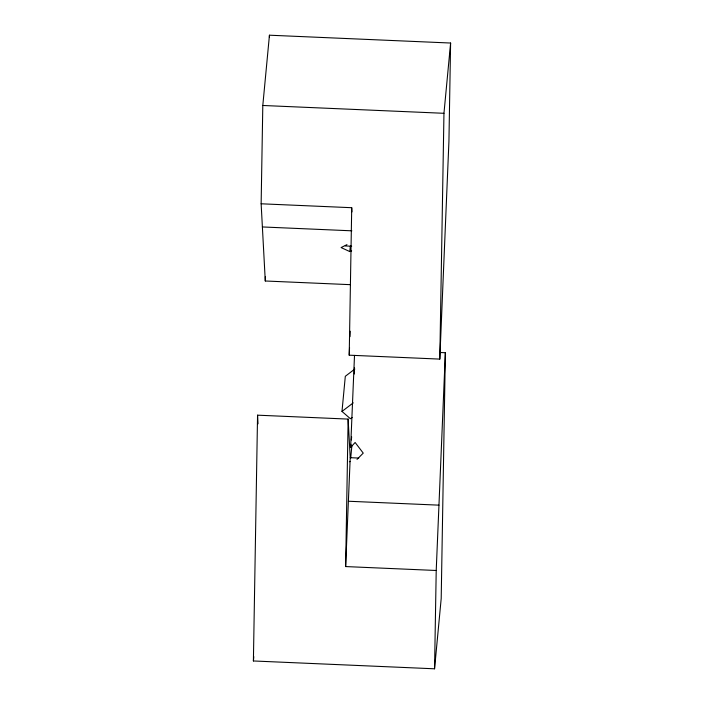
<?xml version="1.0" encoding="UTF-8"?>
<svg xmlns="http://www.w3.org/2000/svg" width="704" height="704" viewBox="0 0 704 704"><rect width="100%" height="100%" fill="white"/><g stroke="black" fill="none" stroke-linecap="round" stroke-linejoin="round"><path stroke-width="1.06" d="M253.396 660.968L257.558 415.175L348.137 419.091L350.214 457.688L345.638 566.57L436.216 570.486L434.553 668.8L253.396 660.968L253.81 656.647M261.14 203.79L262.803 105.477L269.447 35.2L450.604 43.032L448.932 141.346L439.798 359.102L349.219 355.186L351.718 207.706L261.14 203.79L265.285 280.993L350.407 284.671M265.285 280.993L265.364 276.602M269.412 37.391L269.447 35.2M345.638 566.57L348.137 419.091M354.358 374L354.464 367.426M439.798 359.102L443.96 113.3L450.604 43.032M439.903 352.493L445.359 352.73L441.197 598.523L434.553 668.8M349.219 355.186L349.536 347.565M349.994 336.67L350.222 331.232M357.016 459.378L363.238 453.112L355.124 442.482L350.645 447.427L354.508 355.388M436.216 570.486L445.359 352.73M346.984 244.622L341.079 247.57L349.809 251.583L350.319 246.198M352.15 417.428L350.416 418.748L341.994 411.426L345.312 376.288L354.834 369.046M350.645 447.427L350.944 444.242M351.34 440L351.648 436.814M350.706 458.146L351.912 445.421M341.994 411.426L353.25 402.864M349.809 251.583L351.639 250.87M349.36 461.736L350.143 461.437M262.803 105.477L443.96 113.3M262.381 226.952L351.868 230.824M345.25 245.942L351.657 246.215M350.214 457.688L358.75 458.058M348.383 501.239L438.962 505.155M351.718 207.706L351.938 211.922M257.558 415.175L258.025 423.826"/></g></svg>
